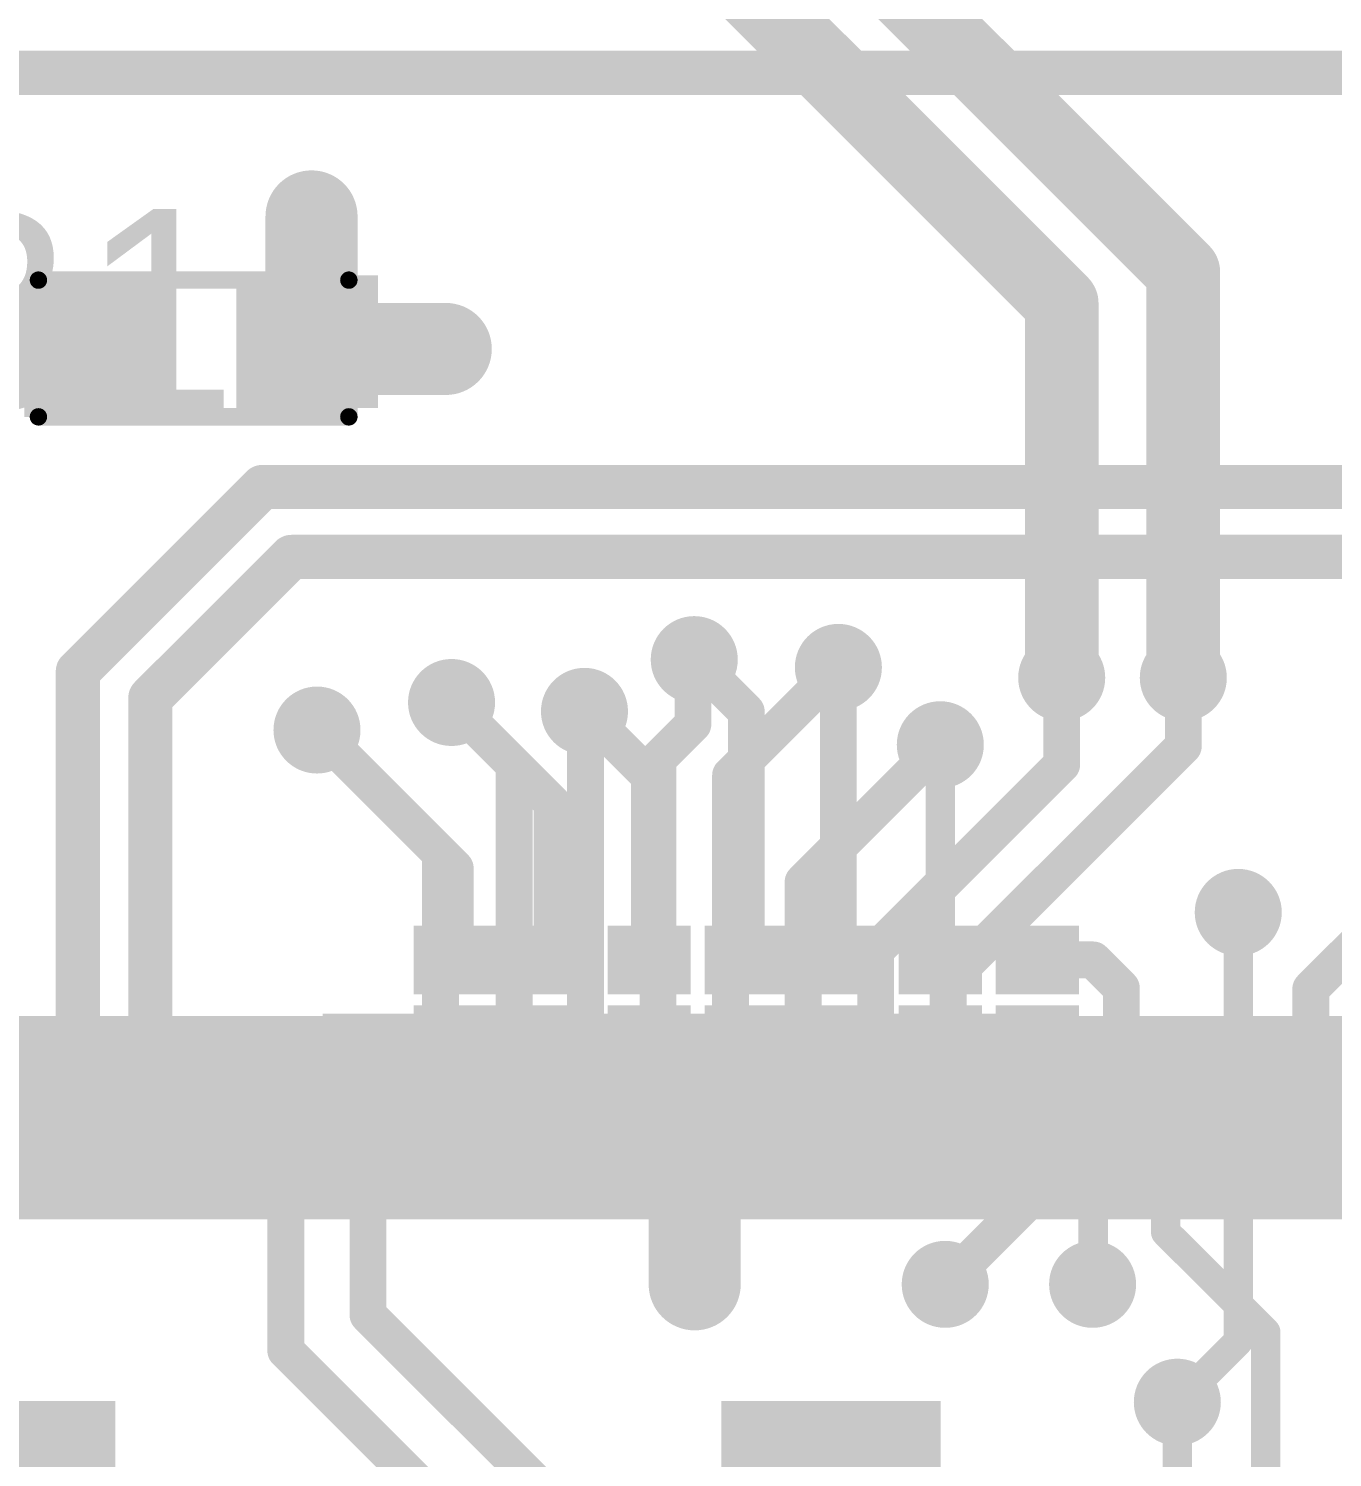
# Model space of a CAD drawing. Header units: millimetres. Extents: x -35.7 to 33.3, y -3.2 to 68.2.
# Drawn here: x -2.69 to 6.3, y 34.44 to 44.3 of the extents above; entities that cross this region are included whole.
import ezdxf

# ---------------------------------------------------------------- set-up
doc = ezdxf.new("R2010")
doc.units = ezdxf.units.MM
for name, color, linetype in [('BottomLayer', 5, 'Continuous'), ('BottomPaste', 16, 'Continuous'), ('BottomSolder', 6, 'Continuous'), ('Mechanical2', 216, 'Continuous'), ('TopLayer', 1, 'Continuous'), ('TopOverlay', 2, 'Continuous'), ('TopPaste', 8, 'Continuous'), ('TopSolder', 216, 'Continuous'), ('ViaHoleLayer', 16, 'Continuous')]:
    doc.layers.add(name, color=color, linetype=linetype)
doc.styles.add('Arial', font='arial.ttf', dxfattribs={"height": 0.2})

# ---------------------------------------------------------------- blocks, each defined once
blk = doc.blocks.new('PG_DSO_8_B_20')
at = {"layer": 'BottomLayer'}
for points in [[(-3.50000062, 1.57999938), (-3.50000062, 2.23000062), (-2.1900007, 2.23000062), (-2.1900007, 1.57999938)], [(2.1900007, 1.57999938), (2.1900007, 2.23000062), (3.50000062, 2.23000062), (3.50000062, 1.57999938)], [(-3.50000062, 0.30999938), (-3.50000062, 0.9600006199999999), (-2.1900007, 0.9600006199999999), (-2.1900007, 0.3099993799999999)], [(2.1900007, 0.30999938), (2.1900007, 0.9600006199999999), (3.50000062, 0.9600006199999999), (3.50000062, 0.3099993799999999)], [(-3.50000062, -0.9600006199999999), (-3.50000062, -0.3099993799999999), (-2.1900007, -0.30999938), (-2.1900007, -0.9600006199999999)], [(2.1900007, -0.9600006199999999), (2.1900007, -0.3099993799999999), (3.50000062, -0.30999938), (3.50000062, -0.9600006199999999)], [(-3.50000062, -2.23000062), (-3.50000062, -1.57999938), (-2.1900007, -1.57999938), (-2.1900007, -2.23000062)], [(2.1900007, -2.23000062), (2.1900007, -1.57999938), (3.50000062, -1.57999938), (3.50000062, -2.23000062)]]:
    blk.add_hatch(color=5, dxfattribs=at).paths.add_polyline_path(points)
at = {"layer": 'BottomPaste'}
for points in [[(-3.50000062, 1.57999938), (-3.50000062, 2.23000062), (-2.1900007, 2.23000062), (-2.1900007, 1.57999938)], [(2.1900007, 1.57999938), (2.1900007, 2.23000062), (3.50000062, 2.23000062), (3.50000062, 1.57999938)], [(-3.50000062, 0.30999938), (-3.50000062, 0.9600006199999999), (-2.1900007, 0.9600006199999999), (-2.1900007, 0.3099993799999999)], [(2.1900007, 0.30999938), (2.1900007, 0.9600006199999999), (3.50000062, 0.9600006199999999), (3.50000062, 0.3099993799999999)], [(-3.50000062, -0.9600006199999999), (-3.50000062, -0.3099993799999999), (-2.1900007, -0.30999938), (-2.1900007, -0.9600006199999999)], [(2.1900007, -0.9600006199999999), (2.1900007, -0.3099993799999999), (3.50000062, -0.30999938), (3.50000062, -0.9600006199999999)], [(-3.50000062, -2.23000062), (-3.50000062, -1.57999938), (-2.1900007, -1.57999938), (-2.1900007, -2.23000062)], [(2.1900007, -2.23000062), (2.1900007, -1.57999938), (3.50000062, -1.57999938), (3.50000062, -2.23000062)]]:
    blk.add_hatch(color=16, dxfattribs=at).paths.add_polyline_path(points)
at = {"layer": 'BottomSolder'}
for points in [[(-3.60160062, 1.47839938), (-3.60160062, 2.33160062), (-2.0884007, 2.33160062), (-2.0884007, 1.47839938)], [(2.0884007, 1.47839938), (2.0884007, 2.33160062), (3.60160062, 2.33160062), (3.60160062, 1.47839938)], [(-3.60160062, 0.2083993800000001), (-3.60160062, 1.06160062), (-2.0884007, 1.06160062), (-2.0884007, 0.2083993799999999)], [(2.0884007, 0.2083993800000001), (2.0884007, 1.06160062), (3.60160062, 1.06160062), (3.60160062, 0.2083993799999999)], [(-3.60160062, -1.06160062), (-3.60160062, -0.2083993799999999), (-2.0884007, -0.2083993800000001), (-2.0884007, -1.06160062)], [(2.0884007, -1.06160062), (2.0884007, -0.2083993799999999), (3.60160062, -0.2083993800000001), (3.60160062, -1.06160062)], [(-3.60160062, -2.33160062), (-3.60160062, -1.47839938), (-2.0884007, -1.47839938), (-2.0884007, -2.33160062)], [(2.0884007, -2.33160062), (2.0884007, -1.47839938), (3.60160062, -1.47839938), (3.60160062, -2.33160062)]]:
    blk.add_hatch(color=6, dxfattribs=at).paths.add_polyline_path(points)
blk = doc.blocks.new('LQFP_100_23')
at = {"layer": 'TopLayer'}
for points in [[(-2.64999978, 7.14999967), (-2.64999978, 8.34999981), (-2.35000038, 8.34999981), (-2.35000038, 7.14999967)], [(-2.14999824, 7.14999967), (-2.14999824, 8.34999981), (-1.84999884, 8.34999981), (-1.84999884, 7.14999967)], [(-1.64999924, 7.14999967), (-1.64999924, 8.34999981), (-1.34999984, 8.34999981), (-1.34999984, 7.14999967)], [(-1.15000024, 7.14999967), (-1.15000024, 8.34999981), (-0.8500008399999999, 8.34999981), (-0.8500008399999999, 7.14999967)], [(-0.6499986999999999, 7.14999967), (-0.6499986999999999, 8.34999981), (-0.3499993, 8.34999981), (-0.3499993, 7.14999967)], [(-0.1499997, 7.14999967), (-0.1499997, 8.34999981), (0.1499997, 8.34999981), (0.1499997, 7.14999967)], [(0.35000184, 7.14999967), (0.35000184, 8.34999981), (0.65000124, 8.34999981), (0.65000124, 7.14999967)], [(0.8500008399999999, 7.14999967), (0.8500008399999999, 8.34999981), (1.15000024, 8.34999981), (1.15000024, 7.14999967)], [(1.34999984, 7.14999967), (1.34999984, 8.34999981), (1.64999924, 8.34999981), (1.64999924, 7.14999967)], [(1.85000138, 7.14999967), (1.85000138, 8.34999981), (2.15000078, 8.34999981), (2.15000078, 7.14999967)], [(2.35000038, 7.14999967), (2.35000038, 8.34999981), (2.64999978, 8.34999981), (2.64999978, 7.14999967)], [(2.85000192, 7.14999967), (2.85000192, 8.34999981), (3.15000132, 8.34999981), (3.15000132, 7.14999967)], [(3.35000092, 7.14999967), (3.35000092, 8.34999981), (3.65000032, 8.34999981), (3.65000032, 7.14999967)], [(3.84999992, 7.14999967), (3.84999992, 8.34999981), (4.14999932, 8.34999981), (4.14999932, 7.14999967)], [(4.35000146, 7.14999967), (4.35000146, 8.34999981), (4.65000086, 8.34999981), (4.65000086, 7.14999967)], [(4.85000046, 7.14999967), (4.85000046, 8.34999981), (5.149999859999999, 8.34999981), (5.149999859999999, 7.14999967)], [(5.350002, 7.14999967), (5.350002, 8.34999981), (5.6500014, 8.34999981), (5.6500014, 7.14999967)], [(5.850001, 7.14999967), (5.850001, 8.34999981), (6.1500004, 8.34999981), (6.1500004, 7.14999967)]]:
    blk.add_hatch(color=1, dxfattribs=at).paths.add_polyline_path(points)
at = {"layer": 'TopPaste'}
for points in [[(-2.64999978, 7.14999967), (-2.64999978, 8.34999981), (-2.35000038, 8.34999981), (-2.35000038, 7.14999967)], [(-2.14999824, 7.14999967), (-2.14999824, 8.34999981), (-1.84999884, 8.34999981), (-1.84999884, 7.14999967)], [(-1.64999924, 7.14999967), (-1.64999924, 8.34999981), (-1.34999984, 8.34999981), (-1.34999984, 7.14999967)], [(-1.15000024, 7.14999967), (-1.15000024, 8.34999981), (-0.8500008399999999, 8.34999981), (-0.8500008399999999, 7.14999967)], [(-0.6499986999999999, 7.14999967), (-0.6499986999999999, 8.34999981), (-0.3499993, 8.34999981), (-0.3499993, 7.14999967)], [(-0.1499997, 7.14999967), (-0.1499997, 8.34999981), (0.1499997, 8.34999981), (0.1499997, 7.14999967)], [(0.35000184, 7.14999967), (0.35000184, 8.34999981), (0.65000124, 8.34999981), (0.65000124, 7.14999967)], [(0.8500008399999999, 7.14999967), (0.8500008399999999, 8.34999981), (1.15000024, 8.34999981), (1.15000024, 7.14999967)], [(1.34999984, 7.14999967), (1.34999984, 8.34999981), (1.64999924, 8.34999981), (1.64999924, 7.14999967)], [(1.85000138, 7.14999967), (1.85000138, 8.34999981), (2.15000078, 8.34999981), (2.15000078, 7.14999967)], [(2.35000038, 7.14999967), (2.35000038, 8.34999981), (2.64999978, 8.34999981), (2.64999978, 7.14999967)], [(2.85000192, 7.14999967), (2.85000192, 8.34999981), (3.15000132, 8.34999981), (3.15000132, 7.14999967)], [(3.35000092, 7.14999967), (3.35000092, 8.34999981), (3.65000032, 8.34999981), (3.65000032, 7.14999967)], [(3.84999992, 7.14999967), (3.84999992, 8.34999981), (4.14999932, 8.34999981), (4.14999932, 7.14999967)], [(4.35000146, 7.14999967), (4.35000146, 8.34999981), (4.65000086, 8.34999981), (4.65000086, 7.14999967)], [(4.85000046, 7.14999967), (4.85000046, 8.34999981), (5.149999859999999, 8.34999981), (5.149999859999999, 7.14999967)], [(5.350002, 7.14999967), (5.350002, 8.34999981), (5.6500014, 8.34999981), (5.6500014, 7.14999967)], [(5.850001, 7.14999967), (5.850001, 8.34999981), (6.1500004, 8.34999981), (6.1500004, 7.14999967)]]:
    blk.add_hatch(color=8, dxfattribs=at).paths.add_polyline_path(points)
at = {"layer": 'TopSolder'}
for points in [[(-3.25159878, 7.048399669999999), (-3.25159878, 8.45159981), (-2.74839938, 8.45159981), (-2.74839938, 7.048399669999999)], [(-2.75159978, 7.048399669999999), (-2.75159978, 8.45159981), (-2.24840038, 8.45159981), (-2.24840038, 7.048399669999999)], [(-2.25159824, 7.048399669999999), (-2.25159824, 8.45159981), (-1.74839884, 8.45159981), (-1.74839884, 7.048399669999999)], [(-1.75159924, 7.048399669999999), (-1.75159924, 8.45159981), (-1.24839984, 8.45159981), (-1.24839984, 7.048399669999999)], [(-1.25160024, 7.048399669999999), (-1.25160024, 8.45159981), (-0.74840084, 8.45159981), (-0.74840084, 7.048399669999999)], [(-0.7515987, 7.048399669999999), (-0.7515987, 8.45159981), (-0.2483992999999999, 8.45159981), (-0.2483993, 7.048399669999999)], [(-0.2515997, 7.048399669999999), (-0.2515997, 8.45159981), (0.2515997, 8.45159981), (0.2515997, 7.048399669999999)], [(0.24840184, 7.048399669999999), (0.24840184, 8.45159981), (0.75160124, 8.45159981), (0.75160124, 7.048399669999999)], [(0.74840084, 7.048399669999999), (0.74840084, 8.45159981), (1.25160024, 8.45159981), (1.25160024, 7.048399669999999)], [(1.24839984, 7.048399669999999), (1.24839984, 8.45159981), (1.75159924, 8.45159981), (1.75159924, 7.048399669999999)], [(1.74840138, 7.048399669999999), (1.74840138, 8.45159981), (2.25160078, 8.45159981), (2.25160078, 7.048399669999999)], [(2.24840038, 7.048399669999999), (2.24840038, 8.45159981), (2.75159978, 8.45159981), (2.75159978, 7.048399669999999)], [(2.74840192, 7.048399669999999), (2.74840192, 8.45159981), (3.25160132, 8.45159981), (3.25160132, 7.048399669999999)], [(3.24840092, 7.048399669999999), (3.24840092, 8.45159981), (3.75160032, 8.45159981), (3.75160032, 7.048399669999999)], [(3.74839992, 7.048399669999999), (3.74839992, 8.45159981), (4.25159932, 8.45159981), (4.25159932, 7.048399669999999)], [(4.248401459999999, 7.048399669999999), (4.248401459999999, 8.45159981), (4.75160086, 8.45159981), (4.75160086, 7.048399669999999)], [(4.74840046, 7.048399669999999), (4.74840046, 8.45159981), (5.25159986, 8.45159981), (5.25159986, 7.048399669999999)], [(5.248402, 7.048399669999999), (5.248402, 8.45159981), (5.7516014, 8.45159981), (5.7516014, 7.048399669999999)], [(5.748400999999999, 7.048399669999999), (5.748400999999999, 8.45159981), (6.2516004, 8.45159981), (6.2516004, 7.048399669999999)]]:
    blk.add_hatch(color=216, dxfattribs=at).paths.add_polyline_path(points)
blk = doc.blocks.new('R___0201_B_45')
at = {"layer": 'BottomLayer'}
for points in [[(-0.40999791, 0.18499963), (-0.13999845, 0.18499963), (-0.13999845, -0.18499963), (-0.40999791, -0.18499963)], [(0.14000099, 0.18499963), (0.41000045, 0.18499963), (0.41000045, -0.18499963), (0.14000099, -0.18499963)]]:
    blk.add_hatch(color=5, dxfattribs=at).paths.add_polyline_path(points)
at = {"layer": 'BottomPaste'}
for points in [[(-0.40999791, 0.18499963), (-0.13999845, 0.18499963), (-0.13999845, -0.18499963), (-0.40999791, -0.18499963)], [(0.14000099, 0.18499963), (0.41000045, 0.18499963), (0.41000045, -0.18499963), (0.14000099, -0.18499963)]]:
    blk.add_hatch(color=16, dxfattribs=at).paths.add_polyline_path(points)
at = {"layer": 'BottomSolder'}
for points in [[(-0.51159791, 0.28659963), (-0.03839845, 0.28659963), (-0.03839845, -0.28659963), (-0.51159791, -0.28659963)], [(0.03840099, 0.28659963), (0.51160045, 0.28659963), (0.51160045, -0.28659963), (0.03840099, -0.28659963)]]:
    blk.add_hatch(color=6, dxfattribs=at).paths.add_polyline_path(points)
blk = doc.blocks.new('R___0201_B_47')
at = {"layer": 'BottomLayer'}
for points in [[(-0.40999791, 0.18499963), (-0.13999845, 0.18499963), (-0.13999845, -0.18499963), (-0.40999791, -0.18499963)], [(0.14000099, 0.18499963), (0.41000045, 0.18499963), (0.41000045, -0.18499963), (0.14000099, -0.18499963)]]:
    blk.add_hatch(color=5, dxfattribs=at).paths.add_polyline_path(points)
at = {"layer": 'BottomPaste'}
for points in [[(-0.40999791, 0.18499963), (-0.13999845, 0.18499963), (-0.13999845, -0.18499963), (-0.40999791, -0.18499963)], [(0.14000099, 0.18499963), (0.41000045, 0.18499963), (0.41000045, -0.18499963), (0.14000099, -0.18499963)]]:
    blk.add_hatch(color=16, dxfattribs=at).paths.add_polyline_path(points)
at = {"layer": 'BottomSolder'}
for points in [[(-0.51159791, 0.28659963), (-0.03839845, 0.28659963), (-0.03839845, -0.28659963), (-0.51159791, -0.28659963)], [(0.03840099, 0.28659963), (0.51160045, 0.28659963), (0.51160045, -0.28659963), (0.03840099, -0.28659963)]]:
    blk.add_hatch(color=6, dxfattribs=at).paths.add_polyline_path(points)
blk = doc.blocks.new('R___0201_B_49')
at = {"layer": 'BottomLayer'}
for points in [[(-0.40999791, 0.18499963), (-0.13999845, 0.18499963), (-0.13999845, -0.18499963), (-0.40999791, -0.18499963)], [(0.14000099, 0.18499963), (0.41000045, 0.18499963), (0.41000045, -0.18499963), (0.14000099, -0.18499963)]]:
    blk.add_hatch(color=5, dxfattribs=at).paths.add_polyline_path(points)
at = {"layer": 'BottomPaste'}
for points in [[(-0.40999791, 0.18499963), (-0.13999845, 0.18499963), (-0.13999845, -0.18499963), (-0.40999791, -0.18499963)], [(0.14000099, 0.18499963), (0.41000045, 0.18499963), (0.41000045, -0.18499963), (0.14000099, -0.18499963)]]:
    blk.add_hatch(color=16, dxfattribs=at).paths.add_polyline_path(points)
at = {"layer": 'BottomSolder'}
for points in [[(-0.51159791, 0.28659963), (-0.03839845, 0.28659963), (-0.03839845, -0.28659963), (-0.51159791, -0.28659963)], [(0.03840099, 0.28659963), (0.51160045, 0.28659963), (0.51160045, -0.28659963), (0.03840099, -0.28659963)]]:
    blk.add_hatch(color=6, dxfattribs=at).paths.add_polyline_path(points)
blk = doc.blocks.new('R___0201_B_51')
at = {"layer": 'BottomLayer'}
for points in [[(-0.40999791, 0.18499963), (-0.13999845, 0.18499963), (-0.13999845, -0.18499963), (-0.40999791, -0.18499963)], [(0.14000099, 0.18499963), (0.41000045, 0.18499963), (0.41000045, -0.18499963), (0.14000099, -0.18499963)]]:
    blk.add_hatch(color=5, dxfattribs=at).paths.add_polyline_path(points)
at = {"layer": 'BottomPaste'}
for points in [[(-0.40999791, 0.18499963), (-0.13999845, 0.18499963), (-0.13999845, -0.18499963), (-0.40999791, -0.18499963)], [(0.14000099, 0.18499963), (0.41000045, 0.18499963), (0.41000045, -0.18499963), (0.14000099, -0.18499963)]]:
    blk.add_hatch(color=16, dxfattribs=at).paths.add_polyline_path(points)
at = {"layer": 'BottomSolder'}
for points in [[(-0.51159791, 0.28659963), (-0.03839845, 0.28659963), (-0.03839845, -0.28659963), (-0.51159791, -0.28659963)], [(0.03840099, 0.28659963), (0.51160045, 0.28659963), (0.51160045, -0.28659963), (0.03840099, -0.28659963)]]:
    blk.add_hatch(color=6, dxfattribs=at).paths.add_polyline_path(points)
blk = doc.blocks.new('R___0201_B_53')
at = {"layer": 'BottomLayer'}
for points in [[(-0.40999791, 0.18499963), (-0.13999845, 0.18499963), (-0.13999845, -0.18499963), (-0.40999791, -0.18499963)], [(0.14000099, 0.18499963), (0.41000045, 0.18499963), (0.41000045, -0.18499963), (0.14000099, -0.18499963)]]:
    blk.add_hatch(color=5, dxfattribs=at).paths.add_polyline_path(points)
at = {"layer": 'BottomPaste'}
for points in [[(-0.40999791, 0.18499963), (-0.13999845, 0.18499963), (-0.13999845, -0.18499963), (-0.40999791, -0.18499963)], [(0.14000099, 0.18499963), (0.41000045, 0.18499963), (0.41000045, -0.18499963), (0.14000099, -0.18499963)]]:
    blk.add_hatch(color=16, dxfattribs=at).paths.add_polyline_path(points)
at = {"layer": 'BottomSolder'}
for points in [[(-0.51159791, 0.28659963), (-0.03839845, 0.28659963), (-0.03839845, -0.28659963), (-0.51159791, -0.28659963)], [(0.03840099, 0.28659963), (0.51160045, 0.28659963), (0.51160045, -0.28659963), (0.03840099, -0.28659963)]]:
    blk.add_hatch(color=6, dxfattribs=at).paths.add_polyline_path(points)
blk = doc.blocks.new('R___0201_B_55')
at = {"layer": 'BottomLayer'}
for points in [[(-0.40999791, 0.18499963), (-0.13999845, 0.18499963), (-0.13999845, -0.18499963), (-0.40999791, -0.18499963)], [(0.14000099, 0.18499963), (0.41000045, 0.18499963), (0.41000045, -0.18499963), (0.14000099, -0.18499963)]]:
    blk.add_hatch(color=5, dxfattribs=at).paths.add_polyline_path(points)
at = {"layer": 'BottomPaste'}
for points in [[(-0.40999791, 0.18499963), (-0.13999845, 0.18499963), (-0.13999845, -0.18499963), (-0.40999791, -0.18499963)], [(0.14000099, 0.18499963), (0.41000045, 0.18499963), (0.41000045, -0.18499963), (0.14000099, -0.18499963)]]:
    blk.add_hatch(color=16, dxfattribs=at).paths.add_polyline_path(points)
at = {"layer": 'BottomSolder'}
for points in [[(-0.51159791, 0.28659963), (-0.03839845, 0.28659963), (-0.03839845, -0.28659963), (-0.51159791, -0.28659963)], [(0.03840099, 0.28659963), (0.51160045, 0.28659963), (0.51160045, -0.28659963), (0.03840099, -0.28659963)]]:
    blk.add_hatch(color=6, dxfattribs=at).paths.add_polyline_path(points)
blk = doc.blocks.new('R___0201_B_58')
at = {"layer": 'BottomLayer'}
for points in [[(-0.40999791, 0.18499963), (-0.13999845, 0.18499963), (-0.13999845, -0.18499963), (-0.40999791, -0.18499963)], [(0.14000099, 0.18499963), (0.41000045, 0.18499963), (0.41000045, -0.18499963), (0.14000099, -0.18499963)]]:
    blk.add_hatch(color=5, dxfattribs=at).paths.add_polyline_path(points)
at = {"layer": 'BottomPaste'}
for points in [[(-0.40999791, 0.18499963), (-0.13999845, 0.18499963), (-0.13999845, -0.18499963), (-0.40999791, -0.18499963)], [(0.14000099, 0.18499963), (0.41000045, 0.18499963), (0.41000045, -0.18499963), (0.14000099, -0.18499963)]]:
    blk.add_hatch(color=16, dxfattribs=at).paths.add_polyline_path(points)
at = {"layer": 'BottomSolder'}
for points in [[(-0.51159791, 0.28659963), (-0.03839845, 0.28659963), (-0.03839845, -0.28659963), (-0.51159791, -0.28659963)], [(0.03840099, 0.28659963), (0.51160045, 0.28659963), (0.51160045, -0.28659963), (0.03840099, -0.28659963)]]:
    blk.add_hatch(color=6, dxfattribs=at).paths.add_polyline_path(points)
blk = doc.blocks.new('MPZ1608S121ATDH5_67')
at = {"layer": 'TopLayer'}
for points in [[(-0.999998, 0.4000004699999999), (-0.3999992, 0.4000004699999999), (-0.3999992, -0.4000004699999999), (-0.999998, -0.4000004699999999)], [(0.40000174, 0.4000004699999999), (1.00000054, 0.4000004699999999), (1.00000054, -0.4000004699999999), (0.40000174, -0.4000004699999999)]]:
    blk.add_hatch(color=1, dxfattribs=at).paths.add_polyline_path(points)
at = {"layer": 'TopPaste'}
for points in [[(-0.999998, 0.4000004699999999), (-0.3999992, 0.4000004699999999), (-0.3999992, -0.4000004699999999), (-0.999998, -0.4000004699999999)], [(0.40000174, 0.4000004699999999), (1.00000054, 0.4000004699999999), (1.00000054, -0.4000004699999999), (0.40000174, -0.4000004699999999)]]:
    blk.add_hatch(color=8, dxfattribs=at).paths.add_polyline_path(points)
at = {"layer": 'TopSolder'}
for points in [[(-1.101598, 0.50160047), (-0.2983992, 0.50160047), (-0.2983992, -0.50160047), (-1.101598, -0.50160047)], [(0.29840174, 0.50160047), (1.10160054, 0.50160047), (1.10160054, -0.50160047), (0.29840174, -0.50160047)]]:
    blk.add_hatch(color=216, dxfattribs=at).paths.add_polyline_path(points)
at = {"layer": 'TopOverlay', "const_width": 0.11999976}
for points in [[(-1.0668, 0.47475648), (1.07338368, 0.47475648)], [(-1.0668, -0.46825408), (-1.0668, 0.47475648)], [(1.07338368, -0.46825408), (1.07338368, 0.47475648)], [(-1.0668, -0.46825408), (1.07338368, -0.46825408)]]:
    blk.add_lwpolyline(points, dxfattribs=at)
at = {"layer": 'TopOverlay', "const_width": 0.05999988}
for points in [[(-1.09679994, 0.47475648, 1), (-1.03680006, 0.47475648, 1)], [(-1.09679994, 0.47475648, 1), (-1.03680006, 0.47475648, 1)], [(1.04338374, 0.47475648, 1), (1.10338362, 0.47475648, 1)], [(1.04338374, 0.47475648, 1), (1.10338362, 0.47475648, 1)], [(-1.09679994, -0.46825408, 1), (-1.03680006, -0.46825408, 1)], [(-1.09679994, -0.46825408, 1), (-1.03680006, -0.46825408, 1)], [(1.04338374, -0.46825408, 1), (1.10338362, -0.46825408, 1)], [(1.04338374, -0.46825408, 1), (1.10338362, -0.46825408, 1)]]:
    blk.add_lwpolyline(points, format="xyb", close=True, dxfattribs=at)

msp = doc.modelspace()

# ---------------------------------------------------------------- hatches: boundary and pattern name
at = {"layer": 'BottomLayer'}
h = msp.add_hatch(color=5, dxfattribs=at)
edge = h.paths.add_edge_path()
edge.add_arc((-0.7366, 43.0022), 0.2999994, 0, 360)
h = msp.add_hatch(color=5, dxfattribs=at)
edge = h.paths.add_edge_path()
edge.add_arc((0.1887093, 42.0878), 0.2999994, 0, 360)
h = msp.add_hatch(color=5, dxfattribs=at)
edge = h.paths.add_edge_path()
edge.add_arc((1.90188342, 39.9452084), 0.2999994, 0, 360)
h = msp.add_hatch(color=5, dxfattribs=at)
edge = h.paths.add_edge_path()
edge.add_arc((2.8956, 39.89141119999999), 0.2999994, 0, 360)
h = msp.add_hatch(color=5, dxfattribs=at)
edge = h.paths.add_edge_path()
edge.add_arc((4.43522608, 39.8200245), 0.2999994, 0, 360)
h = msp.add_hatch(color=5, dxfattribs=at)
edge = h.paths.add_edge_path()
edge.add_arc((5.27359626, 39.8200245), 0.2999994, 0, 360)
h = msp.add_hatch(color=5, dxfattribs=at)
edge = h.paths.add_edge_path()
edge.add_arc((0.2286, 39.64939999999999), 0.2999994, 0, 360)
h = msp.add_hatch(color=5, dxfattribs=at)
edge = h.paths.add_edge_path()
edge.add_arc((1.14511836, 39.58818346), 0.2999994, 0, 360)
h = msp.add_hatch(color=5, dxfattribs=at)
edge = h.paths.add_edge_path()
edge.add_arc((-0.6990333999999999, 39.45943339999999), 0.2999994, 0, 360)
h = msp.add_hatch(color=5, dxfattribs=at)
edge = h.paths.add_edge_path()
edge.add_arc((3.5983291, 39.3580112), 0.2999994, 0, 360)
h = msp.add_hatch(color=5, dxfattribs=at)
edge = h.paths.add_edge_path()
edge.add_arc((5.6524017, 38.2016), 0.2999994, 0, 360)
msp.add_hatch(color=5, dxfattribs=at).paths.add_polyline_path([(4.495799999999999, 37.0078), (4.495799999999999, 37.5038112), (-0.6604, 37.5038112), (-0.6604, 37.0078)])
h = msp.add_hatch(color=5, dxfattribs=at)
edge = h.paths.add_edge_path()
edge.add_arc((1.905, 35.6362), 0.2999994, 0, 360)
h = msp.add_hatch(color=5, dxfattribs=at)
edge = h.paths.add_edge_path()
edge.add_arc((3.6322, 35.6362), 0.2999994, 0, 360)
h = msp.add_hatch(color=5, dxfattribs=at)
edge = h.paths.add_edge_path()
edge.add_arc((4.648199999999999, 35.6362), 0.2999994, 0, 360)
h = msp.add_hatch(color=5, dxfattribs=at)
edge = h.paths.add_edge_path()
edge.add_arc((5.232399999999999, 34.8234), 0.2999994, 0, 360)
at = {"layer": 'TopLayer'}
h = msp.add_hatch(color=1, dxfattribs=at)
edge = h.paths.add_edge_path()
edge.add_arc((-0.7366, 43.0022), 0.2999994, 0, 360)
for points in [[(-1.1684, 42.5958), (-1.1684, 41.6814), (-0.2794, 41.6814), (-0.2794, 42.5958)], [(-1.778, 41.61954591999999), (-1.778, 42.5196), (-2.7178, 42.5196), (-2.7178, 41.61954591999999)], [(-1.4732, 36.1696), (-0.7111999999999999, 36.1696), (-0.7111999999999999, 37.3888), (-1.4732, 37.3888)]]:
    msp.add_hatch(color=1, dxfattribs=at).paths.add_polyline_path(points)
h = msp.add_hatch(color=1, dxfattribs=at)
edge = h.paths.add_edge_path()
edge.add_arc((0.1887093, 42.0878), 0.2999994, 0, 360)
h = msp.add_hatch(color=1, dxfattribs=at)
edge = h.paths.add_edge_path()
edge.add_arc((1.90188342, 39.9452084), 0.2999994, 0, 360)
h = msp.add_hatch(color=1, dxfattribs=at)
edge = h.paths.add_edge_path()
edge.add_arc((2.8956, 39.89141119999999), 0.2999994, 0, 360)
h = msp.add_hatch(color=1, dxfattribs=at)
edge = h.paths.add_edge_path()
edge.add_arc((4.43522608, 39.8200245), 0.2999994, 0, 360)
h = msp.add_hatch(color=1, dxfattribs=at)
edge = h.paths.add_edge_path()
edge.add_arc((5.27359626, 39.8200245), 0.2999994, 0, 360)
h = msp.add_hatch(color=1, dxfattribs=at)
edge = h.paths.add_edge_path()
edge.add_arc((0.2286, 39.64939999999999), 0.2999994, 0, 360)
h = msp.add_hatch(color=1, dxfattribs=at)
edge = h.paths.add_edge_path()
edge.add_arc((1.14511836, 39.58818346), 0.2999994, 0, 360)
h = msp.add_hatch(color=1, dxfattribs=at)
edge = h.paths.add_edge_path()
edge.add_arc((-0.6990333999999999, 39.45943339999999), 0.2999994, 0, 360)
h = msp.add_hatch(color=1, dxfattribs=at)
edge = h.paths.add_edge_path()
edge.add_arc((3.5983291, 39.3580112), 0.2999994, 0, 360)
h = msp.add_hatch(color=1, dxfattribs=at)
edge = h.paths.add_edge_path()
edge.add_arc((5.6524017, 38.2016), 0.2999994, 0, 360)
h = msp.add_hatch(color=1, dxfattribs=at)
edge = h.paths.add_edge_path()
edge.add_arc((1.905, 35.6362), 0.2999994, 0, 360)
h = msp.add_hatch(color=1, dxfattribs=at)
edge = h.paths.add_edge_path()
edge.add_arc((3.6322, 35.6362), 0.2999994, 0, 360)
h = msp.add_hatch(color=1, dxfattribs=at)
edge = h.paths.add_edge_path()
edge.add_arc((4.648199999999999, 35.6362), 0.2999994, 0, 360)
h = msp.add_hatch(color=1, dxfattribs=at)
edge = h.paths.add_edge_path()
edge.add_arc((5.232399999999999, 34.8234), 0.2999994, 0, 360)
at = {"layer": 'ViaHoleLayer'}
h = msp.add_hatch(color=16, dxfattribs=at)
edge = h.paths.add_edge_path()
edge.add_arc((-0.7366, 43.0022), 0.1499997, 0, 360)
h = msp.add_hatch(color=16, dxfattribs=at)
edge = h.paths.add_edge_path()
edge.add_arc((0.1887093, 42.0878), 0.1499997, 0, 360)
h = msp.add_hatch(color=16, dxfattribs=at)
edge = h.paths.add_edge_path()
edge.add_arc((1.90188342, 39.9452084), 0.1499997, 0, 360)
h = msp.add_hatch(color=16, dxfattribs=at)
edge = h.paths.add_edge_path()
edge.add_arc((2.8956, 39.89141119999999), 0.1499997, 0, 360)
h = msp.add_hatch(color=16, dxfattribs=at)
edge = h.paths.add_edge_path()
edge.add_arc((4.43522608, 39.8200245), 0.1499997, 0, 360)
h = msp.add_hatch(color=16, dxfattribs=at)
edge = h.paths.add_edge_path()
edge.add_arc((5.27359626, 39.8200245), 0.1499997, 0, 360)
h = msp.add_hatch(color=16, dxfattribs=at)
edge = h.paths.add_edge_path()
edge.add_arc((0.2286, 39.64939999999999), 0.1499997, 0, 360)
h = msp.add_hatch(color=16, dxfattribs=at)
edge = h.paths.add_edge_path()
edge.add_arc((1.14511836, 39.58818346), 0.1499997, 0, 360)
h = msp.add_hatch(color=16, dxfattribs=at)
edge = h.paths.add_edge_path()
edge.add_arc((-0.6990333999999999, 39.45943339999999), 0.1499997, 0, 360)
h = msp.add_hatch(color=16, dxfattribs=at)
edge = h.paths.add_edge_path()
edge.add_arc((3.5983291, 39.3580112), 0.1499997, 0, 360)
h = msp.add_hatch(color=16, dxfattribs=at)
edge = h.paths.add_edge_path()
edge.add_arc((5.6524017, 38.2016), 0.1499997, 0, 360)
h = msp.add_hatch(color=16, dxfattribs=at)
edge = h.paths.add_edge_path()
edge.add_arc((1.905, 35.6362), 0.1499997, 0, 360)
h = msp.add_hatch(color=16, dxfattribs=at)
edge = h.paths.add_edge_path()
edge.add_arc((3.6322, 35.6362), 0.1499997, 0, 360)
h = msp.add_hatch(color=16, dxfattribs=at)
edge = h.paths.add_edge_path()
edge.add_arc((4.648199999999999, 35.6362), 0.1499997, 0, 360)
h = msp.add_hatch(color=16, dxfattribs=at)
edge = h.paths.add_edge_path()
edge.add_arc((5.232399999999999, 34.8234), 0.1499997, 0, 360)

# ---------------------------------------------------------------- linework, layer by layer
at = {"layer": 'BottomLayer'}
for points, const_width in [([(2.54, 45.3524112), (5.27359626, 42.61881494)], 0.508), ([(2.1844, 44.6532), (4.43522608, 42.40237392)], 0.508), ([(5.27359626, 39.8200245), (5.27359626, 42.61881494)], 0.508), ([(4.43522608, 39.82001688), (4.43522608, 42.40237392)], 0.508), ([(1.90188342, 39.9452084), (2.26059746, 39.58649436)], 0.254), ([(2.8956, 37.88200957999999), (2.8956, 39.89141119999999)], 0.254), ([(0.2286, 39.64939999999999), (0.92286582, 38.95513417999999)], 0.254), ([(1.14511836, 39.58818346), (1.59173164, 39.14157018)], 0.254), ([(2.26059746, 37.87400857999999), (2.26059746, 39.58649436)], 0.254), ([(-0.6990333999999999, 39.45943339999999), (0.254, 38.5064)], 0.254), ([(3.5983291, 37.88481119999999), (3.5983291, 39.3580112)], 0.2032), ([(1.59173164, 37.87400857999999), (1.59173164, 39.14157018)], 0.254), ([(0.92286582, 37.87400857999999), (0.92286582, 38.95513417999999)], 0.254), ([(0.254, 37.90373928), (0.254, 38.5064)], 0.254), ([(5.6524017, 35.2434017), (5.6524017, 38.1898017)], 0.2032), ([(2.8956, 37.88200957999999), (2.903601, 37.87400857999999)], 0.254), ([(2.903601, 37.87400857999999), (2.92946328, 37.87400857999999)], 0.254), ([(4.26719492, 37.87401112), (4.65240116, 37.87401112)], 0.254), ([(4.65240116, 37.87401112), (4.8465994, 37.67981287999999)], 0.254), ([(4.8465994, 36.8505994), (4.8465994, 37.67981287999999)], 0.254), ([(0.254, 37.32400968), (0.92286582, 37.32400968)], 0.254), ([(0.92286582, 37.32400968), (1.59173164, 37.32400968)], 0.254), ([(1.59173164, 37.32400968), (2.26059746, 37.32400968)], 0.254), ([(1.905, 35.6362), (1.905, 37.17160968)], 0.635), ([(2.26059746, 37.32400968), (2.92946328, 37.32400968)], 0.254), ([(2.92946328, 37.32400968), (3.5983291, 37.32400968)], 0.254), ([(3.5983291, 37.32400968), (4.26719238, 37.32400968)], 0.254), ([(4.26719238, 37.32400968), (4.26719492, 37.32401222)], 0.254), ([(3.6322, 35.6362), (4.8465994, 36.8505994)], 0.254), ([(5.232399999999999, 34.8234), (5.6524017, 35.2434017)], 0.2032)]:
    msp.add_lwpolyline(points, dxfattribs=dict(at, const_width=const_width))
for points, const_width in [([(5.14659626, 42.61881494, 1), (5.400596259999999, 42.61881494, 1)], 0.254), ([(5.14659626, 42.61881494, 1), (5.400596259999999, 42.61881494, 1)], 0.254), ([(4.30822608, 42.40237392, 1), (4.562226079999999, 42.40237392, 1)], 0.254), ([(4.30822608, 42.40237392, 1), (4.562226079999999, 42.40237392, 1)], 0.254), ([(1.83838342, 39.9452084, 1), (1.96538342, 39.9452084, 1)], 0.127), ([(2.8321, 39.89141119999999, 1), (2.9591, 39.89141119999999, 1)], 0.127), ([(4.30822608, 39.82001688, 1), (4.562226079999999, 39.82001688, 1)], 0.254), ([(5.14659626, 39.8200245, 1), (5.400596259999999, 39.8200245, 1)], 0.254), ([(0.1651, 39.64939999999999, 1), (0.2921, 39.64939999999999, 1)], 0.127), ([(1.08161836, 39.58818346, 1), (1.20861836, 39.58818346, 1)], 0.127), ([(2.19709746, 39.58649436, 1), (2.32409746, 39.58649436, 1)], 0.127), ([(2.19709746, 39.58649436, 1), (2.32409746, 39.58649436, 1)], 0.127), ([(-0.7625333999999999, 39.45943339999999, 1), (-0.6355334, 39.45943339999999, 1)], 0.127), ([(3.5475291, 39.3580112, 1), (3.6491291, 39.3580112, 1)], 0.1016), ([(1.52823164, 39.14157018, 1), (1.65523164, 39.14157018, 1)], 0.127), ([(1.52823164, 39.14157018, 1), (1.65523164, 39.14157018, 1)], 0.127), ([(0.8593658199999998, 38.95513417999999, 1), (0.98636582, 38.95513417999999, 1)], 0.127), ([(0.8593658199999998, 38.95513417999999, 1), (0.98636582, 38.95513417999999, 1)], 0.127), ([(0.1905, 38.5064, 1), (0.3175, 38.5064, 1)], 0.127), ([(0.1905, 38.5064, 1), (0.3175, 38.5064, 1)], 0.127), ([(5.6016017, 38.1898017, 1), (5.703201699999999, 38.1898017, 1)], 0.1016), ([(0.1905, 37.90373928, 1), (0.3175, 37.90373928, 1)], 0.127), ([(0.8593658199999998, 37.87400857999999, 1), (0.98636582, 37.87400857999999, 1)], 0.127), ([(1.52823164, 37.87400857999999, 1), (1.65523164, 37.87400857999999, 1)], 0.127), ([(2.19709746, 37.87400857999999, 1), (2.32409746, 37.87400857999999, 1)], 0.127), ([(2.8321, 37.88200957999999, 1), (2.9591, 37.88200957999999, 1)], 0.127), ([(2.8321, 37.88200957999999, 1), (2.9591, 37.88200957999999, 1)], 0.127), ([(2.840101, 37.87400857999999, 1), (2.967101, 37.87400857999999, 1)], 0.127), ([(2.840101, 37.87400857999999, 1), (2.967101, 37.87400857999999, 1)], 0.127), ([(2.86596328, 37.87400857999999, 1), (2.99296328, 37.87400857999999, 1)], 0.127), ([(3.5475291, 37.88481119999999, 1), (3.6491291, 37.88481119999999, 1)], 0.1016), ([(4.20369492, 37.87401112, 1), (4.33069492, 37.87401112, 1)], 0.127), ([(4.58890116, 37.87401112, 1), (4.71590116, 37.87401112, 1)], 0.127), ([(4.58890116, 37.87401112, 1), (4.71590116, 37.87401112, 1)], 0.127), ([(4.7830994, 37.67981287999999, 1), (4.9100994, 37.67981287999999, 1)], 0.127), ([(4.7830994, 37.67981287999999, 1), (4.9100994, 37.67981287999999, 1)], 0.127), ([(0.1905, 37.32400968, 1), (0.3175, 37.32400968, 1)], 0.127), ([(0.8593658199999998, 37.32400968, 1), (0.98636582, 37.32400968, 1)], 0.127), ([(0.8593658199999998, 37.32400968, 1), (0.98636582, 37.32400968, 1)], 0.127), ([(1.52823164, 37.32400968, 1), (1.65523164, 37.32400968, 1)], 0.127), ([(1.52823164, 37.32400968, 1), (1.65523164, 37.32400968, 1)], 0.127), ([(1.74625, 37.17160968, 1), (2.06375, 37.17160968, 1)], 0.3175), ([(2.19709746, 37.32400968, 1), (2.32409746, 37.32400968, 1)], 0.127), ([(2.19709746, 37.32400968, 1), (2.32409746, 37.32400968, 1)], 0.127), ([(2.86596328, 37.32400968, 1), (2.99296328, 37.32400968, 1)], 0.127), ([(2.86596328, 37.32400968, 1), (2.99296328, 37.32400968, 1)], 0.127), ([(3.5348291, 37.32400968, 1), (3.6618291, 37.32400968, 1)], 0.127), ([(3.5348291, 37.32400968, 1), (3.6618291, 37.32400968, 1)], 0.127), ([(4.20369238, 37.32400968, 1), (4.330692379999999, 37.32400968, 1)], 0.127), ([(4.20369238, 37.32400968, 1), (4.330692379999999, 37.32400968, 1)], 0.127), ([(4.20369492, 37.32401222, 1), (4.33069492, 37.32401222, 1)], 0.127), ([(4.7830994, 36.8505994, 1), (4.9100994, 36.8505994, 1)], 0.127), ([(4.7830994, 36.8505994, 1), (4.9100994, 36.8505994, 1)], 0.127), ([(1.74625, 35.6362, 1), (2.06375, 35.6362, 1)], 0.3175), ([(3.5687, 35.6362, 1), (3.6957, 35.6362, 1)], 0.127), ([(5.6016017, 35.2434017, 1), (5.703201699999999, 35.2434017, 1)], 0.1016), ([(5.6016017, 35.2434017, 1), (5.703201699999999, 35.2434017, 1)], 0.1016), ([(5.1816, 34.8234, 1), (5.2832, 34.8234, 1)], 0.1016)]:
    msp.add_lwpolyline(points, format="xyb", close=True, dxfattribs=dict(at, const_width=const_width))
at = {"layer": 'Mechanical2', "const_width": 0.3809999999999999}
msp.add_lwpolyline([(33.1350874, 19.75968108, -5.376896980783756), (33.11748266, 45.28603084)], format="xyb", dxfattribs=at)
at = {"layer": 'TopLayer'}
for points, const_width in [([(-16.5862, 43.99279746), (6.604, 43.9928)], 0.3048), ([(-0.7366, 42.2783), (-0.7366, 43.0022)], 0.635), ([(-3.82749044, 42.08600929999999), (-2.4003, 42.08600929999999)], 0.7619999999999999), ([(-0.6621906999999999, 42.0878), (0.1887093, 42.0878)], 0.635), ([(-2.34760008, 39.86389792), (-1.0754868, 41.1360112)], 0.3048), ([(-1.0754868, 41.1360112), (6.9095112, 41.1360112)], 0.3048), ([(-1.84759854, 39.68140146), (-0.8755888000000001, 40.65341119999999)], 0.3048), ([(-0.8755888000000001, 40.65341119999999), (7.1762112, 40.65341119999999)], 0.3048), ([(-2.34760008, 36.78621039999999), (-2.34760008, 39.86389792)], 0.3048), ([(1.89277498, 39.93609996), (1.90188342, 39.9452084)], 0.254), ([(1.89277498, 39.49924282), (1.89277498, 39.93609996)], 0.254), ([(2.15240108, 39.14821228), (2.8956, 39.89141119999999)], 0.254), ([(4.43522608, 39.22123728), (4.43522608, 39.82001688)], 0.254), ([(5.27359626, 39.34840746), (5.27359626, 39.8200245)], 0.254), ([(-1.84759854, 36.78621039999999), (-1.84759854, 39.68140146)], 0.3048), ([(0.2286, 39.64939999999999), (0.6604, 39.2176)], 0.254), ([(1.15240054, 36.78621039999999), (1.15240054, 39.58090128)], 0.254), ([(1.65239954, 39.25886738), (1.89277498, 39.49924282)], 0.254), ([(-0.6990333999999999, 39.45943339999999), (0.1524, 38.608)], 0.254), ([(2.65240008, 38.41208218), (3.5983291, 39.3580112)], 0.254), ([(3.652400619999999, 37.72721181999999), (5.27359626, 39.34840746)], 0.254), ([(0.6604, 36.8942112), (0.6604, 39.2176)], 0.254), ([(1.65239954, 36.92101073999999), (1.65239954, 39.25886738)], 0.254), ([(3.15240162, 37.93841282), (4.43522608, 39.22123728)], 0.254), ([(2.15240108, 36.86221227999999), (2.15240108, 39.14821228)], 0.254), ([(0.1524, 36.8942112), (0.1524, 38.608)], 0.254), ([(2.65240008, 36.83261112), (2.65240008, 38.41208218)], 0.254), ([(5.6524017, 36.78621039999999), (5.6524017, 38.2016)], 0.2032), ([(6.152400699999999, 37.6738007), (6.604, 38.12539999999999)], 0.254), ([(3.15240162, 36.87161282), (3.15240162, 37.93841282)], 0.254), ([(3.652400619999999, 36.78621039999999), (3.652400619999999, 37.72721181999999)], 0.254), ([(6.152400699999999, 36.78621039999999), (6.152400699999999, 37.6738007)], 0.254), ([(4.65240116, 37.1164104), (4.6524037, 37.11640786)], 0.3048), ([(0.127, 36.8688112), (0.1524, 36.8942112)], 0.254), ([(1.6256, 36.8942112), (1.65239954, 36.92101073999999)], 0.254), ([(-1.84759854, 36.6084104), (-1.84759854, 36.78621039999999)], 0.3048), ([(-1.34759954, 36.78621039999999), (-0.9143999999999999, 36.35301086)], 0.254), ([(4.65240116, 35.61500116), (4.65240116, 36.78621039999999)], 0.2032), ([(5.152400159999999, 35.99559984), (5.152400159999999, 36.78621039999999)], 0.2032), ([(-0.3556, 36.6522), (-0.3475989999999999, 36.644199)], 0.254), ([(-0.3475989999999999, 35.424999), (-0.3475989999999999, 36.644199)], 0.254), ([(4.10399992, 36.63520994), (4.1656, 36.69681002)], 0.2032), ([(4.10399992, 36.10799992), (4.10399992, 36.63520994)], 0.2032), ([(-0.9143999999999999, 35.17899999999999), (-0.9143999999999999, 36.35301086)], 0.254), ([(3.6322, 35.6362), (4.10399992, 36.10799992)], 0.2032), ([(5.152400159999999, 35.99559984), (5.842, 35.306)], 0.2032), ([(4.648199999999999, 35.61920232), (4.648199999999999, 35.6362)], 0.2032), ([(4.648199999999999, 35.61920232), (4.65240116, 35.61500116)], 0.2032), ([(-0.3475989999999999, 35.424999), (1.016, 34.0614)], 0.254), ([(5.842, 29.972), (5.842, 35.306)], 0.2032), ([(-0.9143999999999999, 35.17899999999999), (1.3208, 32.9438)], 0.254), ([(5.232399999999999, 30.1124239), (5.232399999999999, 34.8234)], 0.2032)]:
    msp.add_lwpolyline(points, dxfattribs=dict(at, const_width=const_width))
for points, const_width in [([(-0.8953499999999999, 43.0022, 1), (-0.57785, 43.0022, 1)], 0.3175), ([(-0.8953499999999999, 42.2783, 1), (-0.57785, 42.2783, 1)], 0.3175), ([(-2.5908, 42.08600929999999, 1), (-2.2098, 42.08600929999999, 1)], 0.3809999999999999), ([(-0.8209407, 42.0878, 1), (-0.5034407, 42.0878, 1)], 0.3175), ([(0.0299593, 42.0878, 1), (0.3474593, 42.0878, 1)], 0.3175), ([(-1.1516868, 41.1360112, 1), (-0.9992868, 41.1360112, 1)], 0.1524), ([(-1.1516868, 41.1360112, 1), (-0.9992868, 41.1360112, 1)], 0.1524), ([(-0.9517887999999999, 40.65341119999999, 1), (-0.7993887999999999, 40.65341119999999, 1)], 0.1524), ([(-0.9517887999999999, 40.65341119999999, 1), (-0.7993887999999999, 40.65341119999999, 1)], 0.1524), ([(-2.42380008, 39.86389792, 1), (-2.27140008, 39.86389792, 1)], 0.1524), ([(-2.42380008, 39.86389792, 1), (-2.27140008, 39.86389792, 1)], 0.1524), ([(1.82927498, 39.93609996, 1), (1.95627498, 39.93609996, 1)], 0.127), ([(1.82927498, 39.93609996, 1), (1.95627498, 39.93609996, 1)], 0.127), ([(1.83838342, 39.9452084, 1), (1.96538342, 39.9452084, 1)], 0.127), ([(2.8321, 39.89141119999999, 1), (2.9591, 39.89141119999999, 1)], 0.127), ([(4.371726079999999, 39.82001688, 1), (4.49872608, 39.82001688, 1)], 0.127), ([(5.210096259999999, 39.8200245, 1), (5.33709626, 39.8200245, 1)], 0.127), ([(-1.92379854, 39.68140146, 1), (-1.77139854, 39.68140146, 1)], 0.1524), ([(-1.92379854, 39.68140146, 1), (-1.77139854, 39.68140146, 1)], 0.1524), ([(0.1651, 39.64939999999999, 1), (0.2921, 39.64939999999999, 1)], 0.127), ([(1.08890054, 39.58090128, 1), (1.21590054, 39.58090128, 1)], 0.127), ([(1.82927498, 39.49924282, 1), (1.95627498, 39.49924282, 1)], 0.127), ([(1.82927498, 39.49924282, 1), (1.95627498, 39.49924282, 1)], 0.127), ([(-0.7625333999999999, 39.45943339999999, 1), (-0.6355334, 39.45943339999999, 1)], 0.127), ([(3.5348291, 39.3580112, 1), (3.6618291, 39.3580112, 1)], 0.127), ([(5.210096259999999, 39.34840746, 1), (5.33709626, 39.34840746, 1)], 0.127), ([(5.210096259999999, 39.34840746, 1), (5.33709626, 39.34840746, 1)], 0.127), ([(0.5969, 39.2176, 1), (0.7239, 39.2176, 1)], 0.127), ([(0.5969, 39.2176, 1), (0.7239, 39.2176, 1)], 0.127), ([(1.58889954, 39.25886738, 1), (1.71589954, 39.25886738, 1)], 0.127), ([(1.58889954, 39.25886738, 1), (1.71589954, 39.25886738, 1)], 0.127), ([(4.371726079999999, 39.22123728, 1), (4.49872608, 39.22123728, 1)], 0.127), ([(4.371726079999999, 39.22123728, 1), (4.49872608, 39.22123728, 1)], 0.127), ([(2.08890108, 39.14821228, 1), (2.21590108, 39.14821228, 1)], 0.127), ([(2.08890108, 39.14821228, 1), (2.21590108, 39.14821228, 1)], 0.127), ([(0.08889999999999999, 38.608, 1), (0.2159, 38.608, 1)], 0.127), ([(0.08889999999999999, 38.608, 1), (0.2159, 38.608, 1)], 0.127), ([(2.58890008, 38.41208218, 1), (2.71590008, 38.41208218, 1)], 0.127), ([(2.58890008, 38.41208218, 1), (2.71590008, 38.41208218, 1)], 0.127), ([(5.6016017, 38.2016, 1), (5.703201699999999, 38.2016, 1)], 0.1016), ([(3.08890162, 37.93841282, 1), (3.21590162, 37.93841282, 1)], 0.127), ([(3.08890162, 37.93841282, 1), (3.21590162, 37.93841282, 1)], 0.127), ([(3.58890062, 37.72721181999999, 1), (3.715900619999999, 37.72721181999999, 1)], 0.127), ([(3.58890062, 37.72721181999999, 1), (3.715900619999999, 37.72721181999999, 1)], 0.127), ([(6.0889007, 37.6738007, 1), (6.2159007, 37.6738007, 1)], 0.127), ([(6.0889007, 37.6738007, 1), (6.2159007, 37.6738007, 1)], 0.127), ([(4.57620116, 37.1164104, 1), (4.72860116, 37.1164104, 1)], 0.1524), ([(4.5762037, 37.11640786, 1), (4.7286037, 37.11640786, 1)], 0.1524), ([(0.0635, 36.8688112, 1), (0.1905, 36.8688112, 1)], 0.127), ([(0.08889999999999999, 36.8942112, 1), (0.2159, 36.8942112, 1)], 0.127), ([(0.08889999999999999, 36.8942112, 1), (0.2159, 36.8942112, 1)], 0.127), ([(0.5969, 36.8942112, 1), (0.7239, 36.8942112, 1)], 0.127), ([(1.5621, 36.8942112, 1), (1.6891, 36.8942112, 1)], 0.127), ([(1.58889954, 36.92101073999999, 1), (1.71589954, 36.92101073999999, 1)], 0.127), ([(1.58889954, 36.92101073999999, 1), (1.71589954, 36.92101073999999, 1)], 0.127), ([(2.08890108, 36.86221227999999, 1), (2.21590108, 36.86221227999999, 1)], 0.127), ([(2.58890008, 36.83261112, 1), (2.71590008, 36.83261112, 1)], 0.127), ([(3.08890162, 36.87161282, 1), (3.21590162, 36.87161282, 1)], 0.127), ([(-2.42380008, 36.78621039999999, 1), (-2.27140008, 36.78621039999999, 1)], 0.1524), ([(-1.92379854, 36.78621039999999, 1), (-1.77139854, 36.78621039999999, 1)], 0.1524), ([(-1.92379854, 36.78621039999999, 1), (-1.77139854, 36.78621039999999, 1)], 0.1524), ([(-1.41109954, 36.78621039999999, 1), (-1.28409954, 36.78621039999999, 1)], 0.127), ([(1.08890054, 36.78621039999999, 1), (1.21590054, 36.78621039999999, 1)], 0.127), ([(3.58890062, 36.78621039999999, 1), (3.715900619999999, 36.78621039999999, 1)], 0.127), ([(4.60160116, 36.78621039999999, 1), (4.70320116, 36.78621039999999, 1)], 0.1016), ([(5.10160016, 36.78621039999999, 1), (5.20320016, 36.78621039999999, 1)], 0.1016), ([(5.6016017, 36.78621039999999, 1), (5.703201699999999, 36.78621039999999, 1)], 0.1016), ([(6.0889007, 36.78621039999999, 1), (6.2159007, 36.78621039999999, 1)], 0.127), ([(-1.92379854, 36.6084104, 1), (-1.77139854, 36.6084104, 1)], 0.1524), ([(-0.4191, 36.6522, 1), (-0.2921, 36.6522, 1)], 0.127), ([(-0.411099, 36.644199, 1), (-0.284099, 36.644199, 1)], 0.127), ([(-0.411099, 36.644199, 1), (-0.284099, 36.644199, 1)], 0.127), ([(4.1148, 36.69681002, 1), (4.2164, 36.69681002, 1)], 0.1016), ([(4.053199919999999, 36.63520994, 1), (4.154799919999999, 36.63520994, 1)], 0.1016), ([(4.053199919999999, 36.63520994, 1), (4.154799919999999, 36.63520994, 1)], 0.1016), ([(-0.9778999999999999, 36.35301086, 1), (-0.8509, 36.35301086, 1)], 0.127), ([(-0.9778999999999999, 36.35301086, 1), (-0.8509, 36.35301086, 1)], 0.127), ([(4.053199919999999, 36.10799992, 1), (4.154799919999999, 36.10799992, 1)], 0.1016), ([(4.053199919999999, 36.10799992, 1), (4.154799919999999, 36.10799992, 1)], 0.1016), ([(5.10160016, 35.99559984, 1), (5.20320016, 35.99559984, 1)], 0.1016), ([(5.10160016, 35.99559984, 1), (5.20320016, 35.99559984, 1)], 0.1016), ([(3.581399999999999, 35.6362, 1), (3.682999999999999, 35.6362, 1)], 0.1016), ([(4.597399999999999, 35.6362, 1), (4.699, 35.6362, 1)], 0.1016), ([(4.597399999999999, 35.61920232, 1), (4.699, 35.61920232, 1)], 0.1016), ([(4.597399999999999, 35.61920232, 1), (4.699, 35.61920232, 1)], 0.1016), ([(4.60160116, 35.61500116, 1), (4.70320116, 35.61500116, 1)], 0.1016), ([(4.60160116, 35.61500116, 1), (4.70320116, 35.61500116, 1)], 0.1016), ([(-0.411099, 35.424999, 1), (-0.284099, 35.424999, 1)], 0.127), ([(-0.411099, 35.424999, 1), (-0.284099, 35.424999, 1)], 0.127), ([(5.7912, 35.306, 1), (5.8928, 35.306, 1)], 0.1016), ([(5.7912, 35.306, 1), (5.8928, 35.306, 1)], 0.1016), ([(-0.9778999999999999, 35.17899999999999, 1), (-0.8509, 35.17899999999999, 1)], 0.127), ([(-0.9778999999999999, 35.17899999999999, 1), (-0.8509, 35.17899999999999, 1)], 0.127), ([(5.1816, 34.8234, 1), (5.2832, 34.8234, 1)], 0.1016)]:
    msp.add_lwpolyline(points, format="xyb", close=True, dxfattribs=dict(at, const_width=const_width))

# ---------------------------------------------------------------- block references
for name, p in [('MPZ1608S121ATDH5_67', (-1.55269184, 42.0878)), ('LQFP_100_23', (0.1524, 29.03621066))]:
    msp.add_blockref(name, p)
for name, p, rotation in [('R___0201_B_45', (0.254, 37.5990104), 270), ('R___0201_B_47', (0.92286582, 37.5990104), 270), ('R___0201_B_49', (1.59173164, 37.5990104), 270), ('R___0201_B_51', (2.26059746, 37.5990104), 270), ('R___0201_B_53', (2.92946328, 37.5990104), 270), ('R___0201_B_55', (3.5983291, 37.5990104), 270), ('R___0201_B_58', (4.26719492, 37.5990104), 90), ('PG_DSO_8_B_20', (0, 32.5000112), 180)]:
    msp.add_blockref(name, p, dxfattribs=dict(rotation=rotation))

# ---------------------------------------------------------------- texts
at = {"layer": 'TopOverlay', "style": 'Arial'}
msp.add_text('FB1', height=1.397, dxfattribs=at).set_placement((-4.826, 41.65599999999999))

doc.saveas('drawing.dxf')
